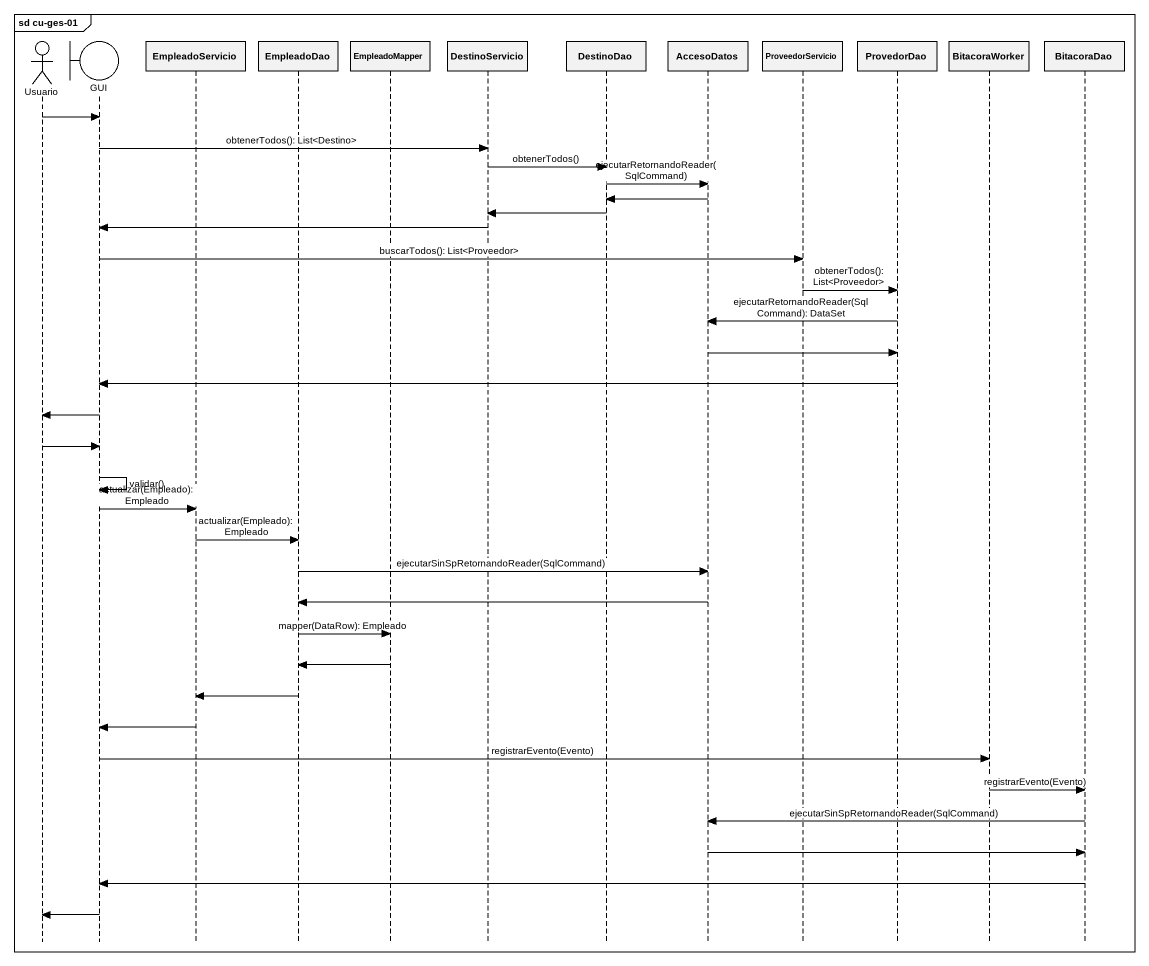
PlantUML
@startuml
mainframe sd cu-ges-01
hide footbox
actor Usuario
boundary GUI
participant EmpleadoServicio
participant EmpleadoDao
participant EmpleadoMapper
participant DestinoServicio
participant DestinoDao
participant AccesoDatos
participant ProveedorServicio
participant ProvedorDao
participant BitacoraWorker
participant BitacoraDao

Usuario -> GUI
GUI -> DestinoServicio : obtenerTodos(): List<Destino>
DestinoServicio -> DestinoDao : obtenerTodos()
DestinoDao -> AccesoDatos : ejecutarRetornandoReader(SqlCommand)
AccesoDatos -> DestinoDao
DestinoDao -> DestinoServicio
DestinoServicio -> GUI
GUI -> ProveedorServicio : buscarTodos(): List<Proveedor>
ProveedorServicio -> ProvedorDao : obtenerTodos(): List<Proveedor>
ProvedorDao -> AccesoDatos : ejecutarRetornandoReader(SqlCommand): DataSet
AccesoDatos -> ProvedorDao
ProvedorDao -> GUI
GUI -> Usuario
Usuario -> GUI
GUI -> GUI : validar()
GUI -> EmpleadoServicio : actualizar(Empleado): Empleado
EmpleadoServicio -> EmpleadoDao : actualizar(Empleado): Empleado
EmpleadoDao -> AccesoDatos : ejecutarSinSpRetornandoReader(SqlCommand)
AccesoDatos -> EmpleadoDao
EmpleadoDao -> EmpleadoMapper : mapper(DataRow): Empleado
EmpleadoMapper -> EmpleadoDao
EmpleadoDao -> EmpleadoServicio
EmpleadoServicio -> GUI
GUI -> BitacoraWorker : registrarEvento(Evento)
BitacoraWorker -> BitacoraDao : registrarEvento(Evento)
BitacoraDao -> AccesoDatos : ejecutarSinSpRetornandoReader(SqlCommand)
AccesoDatos -> BitacoraDao
BitacoraDao -> GUI
GUI -> Usuario
@enduml
